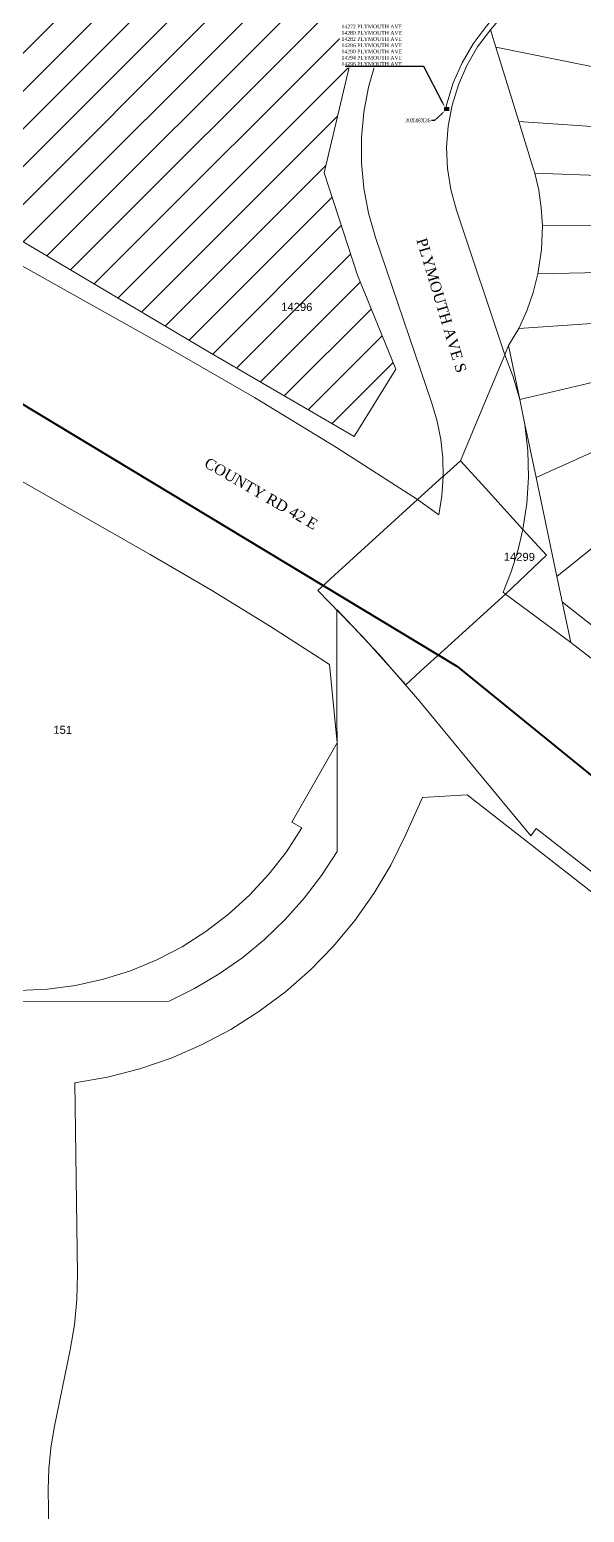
# Model space of a CAD drawing. Header units: feet. Extents: x 2808417 to 2820762, y 948624 to 970780.
# Drawn here: x 2813275 to 2813795, y 962924 to 964313 of the extents above; entities that cross this region are included whole.
import ezdxf
from ezdxf import colors
from ezdxf.entities.mleader import LeaderData, LeaderLine
from ezdxf.enums import TextEntityAlignment as Align
from ezdxf.lldxf.tags import DXFTag
from ezdxf.math import Vec2, Vec3

# ---------------------------------------------------------------- set-up
doc = ezdxf.new("R2010")
doc.units = ezdxf.units.FT
doc.header["$LTSCALE"] = 0.015
doc.header["$MEASUREMENT"] = 0
doc.linetypes.add('DASHED', pattern=[5, 3, -2])
for name, color, linetype in [('144A', 112, '144A'), ('Dakota County Addresses', 7, 'Continuous'), ('Dakota County Parcels', 7, 'Continuous'), ('DETAIL', 7, 'Continuous'), ('DROP BURIED', 7, 'DASHED'), ('NOTES', 7, 'Continuous'), ('STREET NAME', 7, 'Continuous'), ('TELEPHONE STRUCT-PROP', 6, 'Continuous')]:
    doc.layers.add(name, color=color, linetype=linetype)
doc.layers.add('RUNNING LINE (UNDERGROUND)', color=10, linetype='Continuous', lineweight=40)
doc.layers.add('WORK BOUNDARY', color=110, linetype='Continuous', lineweight=40)
doc.styles.add('Dimensions 100', font='arial.ttf')
doc.styles.add('Line', font='txt.shx', dxfattribs={"height": 3})
doc.styles.get("Standard").update_dxf_attribs({"font": 'times.ttf'})
doc.styles.add('Utilities', font='arial.ttf', dxfattribs={"height": 2.5})
tags = doc.linetypes.add('144A', pattern='A,80,-5,["144A",Line,S=1.5,R=0,X=0,Y=-1.5],-24', length=109).pattern_tags.tags
tags[6] = DXFTag(74, 10)

# ---------------------------------------------------------------- blocks, each defined once
blk = doc.blocks.new('ACMAP_ANN_TEMPLATE_Dakota County Addresses')
at = {"layer": 'Dakota County Addresses', "style": 'Dimensions 100'}
blk.add_attdef('DakotaCountyAddress', text='', height=50, dxfattribs=at).set_placement((0, 0), align=Align.CENTER)
blk = doc.blocks.new('NEW HH')
at = {"ltscale": 40, "true_color": 0xffffff}
h = blk.add_hatch(color=7, dxfattribs=at)
h.dxf.hatch_style = 1
h.paths.add_polyline_path([(-0.061, -0.031, 0.414214), (-0.046, -0.046), (0.046, -0.046, 0.414214), (0.061, -0.031), (0.061, 0.031, 0.414214), (0.046, 0.046), (-0.046, 0.046, 0.414214), (-0.061, 0.031)])
at = {"layer": 'RUNNING LINE (UNDERGROUND)', "color": 6, "lineweight": 0, "const_width": 0.005, "flags": 128}
blk.add_lwpolyline([(-0.061, 0.031), (-0.061, -0.031, 0.414214), (-0.046, -0.046), (0.046, -0.046, 0.414214), (0.061, -0.031), (0.061, 0.031, 0.414214), (0.046, 0.046), (-0.046, 0.046, 0.414214)], format="xyb", close=True, dxfattribs=at)
at = {"layer": 'TELEPHONE STRUCT-PROP', "color": 18, "true_color": 0x000000, "style": 'Utilities'}
blk.add_text('HH', height=0.05, dxfattribs=at).set_placement((0, 0), align=Align.MIDDLE_CENTER)

msp = doc.modelspace()

# ---------------------------------------------------------------- linework, layer by layer
at = {"layer": '144A', "lineweight": 5, "ltscale": 50, "flags": 128}
msp.add_lwpolyline([(2813664.8, 964238.5), (2813665.7, 964243.2), (2813671.8, 964262.8), (2813680, 964281.6), (2813690.3, 964299.3), (2813702.5, 964315.6), (2813747, 964368.5), (2813787.8, 964417.2), (2813859.3, 964502.1), (2813881.1, 964563.1), (2813885.7, 964582.5), (2813888.2, 964602.2), (2813888.5, 964622.1), (2813886.7, 964641.9), (2813882.7, 964661.4), (2813876.5, 964680.3), (2813868.4, 964698.4), (2813858.3, 964715.7), (2813809.5, 964789.3), (2813798.9, 964807.3), (2813790.3, 964826.6), (2813783.9, 964846.7), (2813779.8, 964867.4), (2813778, 964888.4), (2813778.5, 964909.4), (2813781.4, 964930.3), (2813786.6, 964950.8), (2813797.7, 964980.5), (2813815, 965007), (2813828.5, 965023.2), (2813843.7, 965037.9), (2813861.3, 965051.4), (2813880.4, 965062.8), (2813900.7, 965071.8), (2813921.9, 965078.5), (2813943.6, 965082.6), (2813996.1, 965089.3), (2814018.5, 965093.4), (2814040.2, 965100), (2814061.1, 965108.9), (2814080.8, 965120.1), (2814099.3, 965133.4), (2814111.4, 965144.1), (2814122.9, 965155.9), (2814185, 965225.2), (2814219, 965263.1)], dxfattribs=at)
at = {"layer": 'Dakota County Parcels', "lineweight": 5}
for p, q in [((2813706.5, 964312.5), (2813750.8, 964365.3)), ((2813706.5, 964312.5), (2813711.5, 964296.3)), ((2812904.2, 964294.8), (2813407.6, 964013.2)), ((2813711.5, 964296.3), (2813902.4, 964257.5)), ((2813711.5, 964296.3), (2813733.1, 964226.6)), ((2813733.1, 964226.6), (2813903.1, 964215)), ((2813733.1, 964226.6), (2813746.3, 964184)), ((2813746.3, 964184), (2813748, 964178.3)), ((2813748, 964178.3), (2813904.1, 964172.5)), ((2813674.7, 964143.7), (2813720.1, 964008)), ((2813755.2, 964129.4), (2813905.1, 964128.5)), ((2813598.9, 964118.1), (2813651.8, 963962.8)), ((2813751.1, 964084), (2813906, 964087.5)), ((2813733.2, 964032.9), (2813907, 964044.6)), ((2813733.2, 964032.9), (2813723.5, 964016.7)), ((2813041.9, 964017.7), (2813388, 963821)), ((2813720.1, 964008), (2813723.5, 964016.7)), ((2813734.1, 963966.2), (2813723.5, 964016.7)), ((2813734.1, 963966.2), (2813908.6, 964007.6)), ((2813738.9, 963942.7), (2813734.1, 963966.2)), ((2813749.4, 963893.2), (2813919.4, 963969.9)), ((2813741.9, 963928.4), (2813738.9, 963942.7)), ((2813768.9, 963800.4), (2813939.4, 963938.2)), ((2813741.9, 963928.4), (2813749.4, 963893.2)), ((2813662.3, 963894.1), (2813678.5, 963908.8)), ((2813638.3, 963872.6), (2813662.1, 963894)), ((2813662.1, 963894), (2813662.3, 963894.1)), ((2813749.4, 963893.2), (2813768.9, 963800.4)), ((2813658.2, 963858.3), (2813638.3, 963872.6)), ((2813737, 963844.5), (2813759, 963820.3)), ((2813759, 963820.3), (2813720.7, 963784)), ((2813768.9, 963800.4), (2813781.8, 963738.7)), ((2813718.4, 963785.7), (2813720.7, 963784)), ((2813781.8, 963738.7), (2813720.7, 963784)), ((2813562.7, 963769.5), (2813563, 963542.7)), ((2813840, 963724), (2813774, 963776.3)), ((2813826.5, 963703.9), (2813781.8, 963738.7)), ((2813563.1, 963644.5), (2813555.7, 963717.8)), ((2813640.3, 963683.2), (2813691.7, 963621.1)), ((2813520.5, 963570.2), (2813563.1, 963644.5)), ((2813691.7, 963621.1), (2813744.5, 963557.4)), ((2813642.9, 963593.4), (2813627, 963557.9)), ((2813684.8, 963595.9), (2813642.9, 963593.4)), ((2813684.8, 963595.9), (2814076.9, 963289.3)), ((2813520.5, 963570.2), (2813529.8, 963564.8)), ((2813744.5, 963557.4), (2813749.5, 963564.3)), ((2813749.5, 963564.3), (2814086.1, 963301.1)), ((2812905.6, 963401.9), (2813405.5, 963402.5)), ((2813319.8, 963146.8), (2813317.4, 963326.1)), ((2813298, 963002.9), (2813313, 963075.8)), ((2813292.9, 962907.5), (2813292.4, 962944.9))]:
    msp.add_line(p, q, dxfattribs=at)
for points in [[(2813645.2, 964364), (2813630.8, 964345.1), (2813618.2, 964324.9), (2813607.5, 964303.7), (2813598.9, 964281.5), (2813592.3, 964258.7), (2813587.9, 964235.3), (2813585.7, 964211.7), (2813585.7, 964187.9), (2813588, 964164.3), (2813592.4, 964140.9), (2813598.9, 964118.1)], [(2813706.5, 964312.5), (2813694.5, 964296.5), (2813684.5, 964279.3), (2813676.5, 964261.1), (2813670.6, 964242), (2813666.9, 964222.4), (2813665.5, 964202.6), (2813666.3, 964182.6), (2813669.4, 964163), (2813674.7, 964143.7)], [(2813755.2, 964129.4), (2813754.2, 964145.9), (2813751.8, 964162.2), (2813748, 964178.3)], [(2813751.1, 964084), (2813754.4, 964106.6), (2813755.2, 964129.4)], [(2813733.2, 964032.9), (2813740.6, 964049.4), (2813746.6, 964066.5), (2813751.1, 964084)], [(2813638.3, 963872.6), (2813562.4, 963921.2), (2813485.5, 963968), (2813407.6, 964013.2)], [(2813678.5, 963908.8), (2813696.4, 963951.7), (2813720.1, 964008)], [(2813734.1, 963966.2), (2813727.9, 963987.4), (2813720.1, 964008)], [(2813662.3, 963894.1), (2813662, 963911.6), (2813660.1, 963928.9), (2813656.7, 963946), (2813651.8, 963962.8)], [(2813737, 963844.5), (2813740.7, 963868.9), (2813742.3, 963893.5), (2813741.7, 963918.1), (2813738.9, 963942.7)], [(2813678.5, 963908.8), (2813701.8, 963883.1), (2813737, 963844.5)], [(2813658.2, 963858.3), (2813661.1, 963876.1), (2813662.3, 963894.1)], [(2813638.3, 963872.6), (2813560.6, 963801.7), (2813545, 963787.4)], [(2813718.4, 963785.7), (2813726, 963804.8), (2813732.2, 963824.4), (2813737, 963844.5)], [(2813555.7, 963717.8), (2813500.6, 963753.5), (2813444.7, 963787.9), (2813388, 963821)], [(2813627.2, 963698.9), (2813587, 963744), (2813545, 963787.4)], [(2813720.7, 963784), (2813663.3, 963731.8), (2813641.1, 963711.6), (2813627.2, 963698.9)], [(2813640.3, 963683.2), (2813602.3, 963727.2), (2813562.7, 963769.5)], [(2813265, 963412.5), (2813291.6, 963413.7), (2813318, 963417.2), (2813344, 963423), (2813369.4, 963431), (2813394, 963441.2), (2813417.7, 963453.4), (2813440.1, 963467.7), (2813461.3, 963483.9), (2813481, 963501.8), (2813499.1, 963521.4), (2813515.4, 963542.4), (2813529.8, 963564.8)], [(2813317.4, 963326.1), (2813348, 963331.4), (2813378.1, 963339.2), (2813407.5, 963349.2), (2813436, 963361.5), (2813463.5, 963376.1), (2813489.7, 963392.7), (2813514.6, 963411.3), (2813538, 963431.8), (2813559.6, 963454.1), (2813579.5, 963478), (2813597.4, 963503.4), (2813613.3, 963530), (2813627, 963557.9)], [(2813405.5, 963402.5), (2813429.5, 963414.3), (2813452.6, 963428), (2813474.5, 963443.3), (2813495.1, 963460.4), (2813514.4, 963478.9), (2813532.2, 963498.9), (2813548.4, 963520.2), (2813563, 963542.7)], [(2813313, 963075.8), (2813317, 963099.3), (2813319.3, 963123), (2813319.8, 963146.8)], [(2813298, 963002.9), (2813294.7, 962983.7), (2813292.9, 962964.3), (2813292.4, 962944.9)]]:
    msp.add_lwpolyline(points, dxfattribs=at)
at = {"layer": 'WORK BOUNDARY', "ltscale": 50, "flags": 128}
msp.add_lwpolyline([(2814803.9, 966406.1), (2814093.6, 965798.1), (2813919.9, 965646.3), (2813662.8, 965393.8), (2813320.4, 965088.8), (2812730.3, 964220.2), (2813083.5, 964073.3), (2813675.1, 963716.3), (2814058.4, 963404.6), (2814379.4, 963195.7), (2814811.2, 962994.8)], dxfattribs=at)

# ---------------------------------------------------------------- block references
at = {"lineweight": 5, "xscale": 40, "yscale": 40, "zscale": 40}
msp.add_blockref('NEW HH', (2813665.6, 964238.4), dxfattribs=at)
at = {"layer": 'Dakota County Addresses', "lineweight": 5, "xscale": 0.15, "yscale": 0.15, "zscale": 0.15, "rotation": 359.5015230000861}
for p, values in [((2813525.2, 964049.3), {'DakotaCountyAddress': '14296'}), ((2813733.6, 963815.1), {'DakotaCountyAddress': '14299'}), ((2813305.9, 963653), {'DakotaCountyAddress': '151'})]:
    msp.add_blockref('ACMAP_ANN_TEMPLATE_Dakota County Addresses', p, dxfattribs=at).add_auto_attribs(values)

# ---------------------------------------------------------------- texts
at = {"layer": 'STREET NAME', "lineweight": 5, "ltscale": 40, "char_height": 10, "attachment_point": 1}
for s, insert, rotation in [('PLYMOUTH AVE S', (2813646.7, 964118.6), 286.8089), ('COUNTY RD 42 E', (2813442.6, 963912.4), 329.946)]:
    msp.add_mtext(s, dxfattribs=dict(at, insert=insert, rotation=rotation))

# ---------------------------------------------------------------- next in the draw order: leaders
at = {"layer": 'DETAIL', "lineweight": 5, "ltscale": 5}
ml = msp.add_multileader_mtext('Standard', dxfattribs=at)
ml.set_content('30X48X36', color=256)
ml.set_leader_properties()
ml.build(insert=Vec2(0, 0))
ml.multileader.update_dxf_attribs({"has_text_frame": 1, "text_left_attachment_type": 2, "text_right_attachment_type": 2, "dogleg_length": 3})
ctx = ml.context
ctx.base_point, ctx.char_height, ctx.landing_gap_size, ctx.plane_origin = Vec3(2813625.8, 964227.7), 3.5, 1.5, Vec3(2813677.7, 964280)
ctx.left_attachment, ctx.right_attachment, ctx.text_align_type = 2, 2, 1
notes = []
notes.append((ctx, [(0, (1, 1, 0), (2813654.3, 964227.7), (-1, 0), 3, [(0, [(2813663.8, 964236.6)], 0, [])])]))
ctx.mtext.insert, ctx.mtext.alignment, ctx.mtext.flow_direction = Vec3(2813638.6, 964229.5), 2, 5
ctx.mtext.has_bg_fill, ctx.mtext.bg_color, ctx.mtext.bg_scale_factor, ctx.mtext.bg_transparency, ctx.mtext.use_window_bg_color = 1, -1027028792, 1.5, 0, 1
for ctx, leaders in notes:
    for number, flags, end, landing, length, lines in leaders:
        leader = LeaderData()
        leader.index, (leader.has_last_leader_line, leader.has_dogleg_vector, leader.attachment_direction) = number, flags
        leader.last_leader_point, leader.dogleg_vector, leader.dogleg_length = Vec3(end), Vec3(landing), length
        for number, points, colour, breaks in lines:
            line = LeaderLine()
            line.index, line.vertices, line.color, line.breaks = number, Vec3.list(points), colors.encode_raw_color(colour), breaks
            leader.lines.append(line)
        ctx.leaders.append(leader)

# ---------------------------------------------------------------- next in the draw order: hatches: boundary and pattern name
at = {"layer": 'DROP BURIED', "ltscale": 100}
h = msp.add_hatch(dxfattribs=at)
h.set_pattern_fill('ANSI31', color=5, scale=200)
h.paths.add_polyline_path([(2813736.3, 964603), (2813614.8, 964366.5), (2813582.9, 964314.3), (2813550.9, 964178.6), (2813581.9, 964082.7), (2813617.8, 963994.8), (2813578.9, 963931.6), (2813441.5, 964011.6), (2812952.9, 964301.3), (2813197.2, 964687.6), (2813341.7, 964825.2)])

# ---------------------------------------------------------------- next in the draw order: linework, layer by layer
at = {"layer": 'NOTES', "color": 5, "lineweight": 5, "ltscale": 1.5, "flags": 128}
msp.add_lwpolyline([(2813736.3, 964603), (2813614.8, 964366.5), (2813582.9, 964314.3), (2813550.9, 964178.6), (2813581.9, 964082.7), (2813617.8, 963994.8), (2813578.9, 963931.6), (2813441.5, 964011.6), (2812952.9, 964301.3), (2813197.2, 964687.6), (2813341.7, 964825.2)], close=True, dxfattribs=at)

# ---------------------------------------------------------------- next in the draw order: leaders
at = {"layer": 'DETAIL', "lineweight": 5, "ltscale": 5}
ml = msp.add_multileader_mtext('Standard', dxfattribs=at)
ml.set_content("100' LOOP\\PPON14318PAS, 1-24 RESERVED\\P14240 PLYMOUTH AVE\\P14244 PLYMOUTH AVE\\P14246 PLYMOUTH AVE\\P14248 PLYMOUTH AVE\\P14250 PLYMOUTH AVE\\P14252 PLYMOUTH AVE\\P14256 PLYMOUTH AVE\\P14260 PLYMOUTH AVE\\P14262 PLYMOUTH AVE\\P14266 PLYMOUTH AVE\\P14270 PLYMOUTH AVE\\P14272 PLYMOUTH AVE\\P14280 PLYMOUTH AVE\\P14282 PLYMOUTH AVE\\P14286 PLYMOUTH AVE\\P14290 PLYMOUTH AVE\\P14294 PLYMOUTH AVE\\P14296 PLYMOUTH AVE", color=256)
ml.set_leader_properties()
ml.build(insert=Vec2(0, 0))
ml.multileader.update_dxf_attribs({"text_left_attachment_type": 5, "text_right_attachment_type": 5, "dogleg_length": 3})
ctx = ml.context
ctx.base_point, ctx.char_height, ctx.landing_gap_size, ctx.plane_origin = Vec3(2813565.6, 964278.2), 3.5, 1.5, Vec3(2813677.2, 964255.5)
ctx.left_attachment, ctx.right_attachment = 5, 5
notes = []
notes.append((ctx, [(0, (1, 1, 0), (2813644.1, 964278.2), (-1, 0), 3, [(0, [(2813663.8, 964240.3)], 0, [])])]))
ctx.mtext.insert, ctx.mtext.flow_direction = Vec3(2813567.1, 964393.2), 5
ctx.mtext.has_bg_fill, ctx.mtext.bg_color, ctx.mtext.bg_scale_factor, ctx.mtext.bg_transparency, ctx.mtext.use_window_bg_color = 1, -1027028792, 1.5, 0, 1
for ctx, leaders in notes:
    for number, flags, end, landing, length, lines in leaders:
        leader = LeaderData()
        leader.index, (leader.has_last_leader_line, leader.has_dogleg_vector, leader.attachment_direction) = number, flags
        leader.last_leader_point, leader.dogleg_vector, leader.dogleg_length = Vec3(end), Vec3(landing), length
        for number, points, colour, breaks in lines:
            line = LeaderLine()
            line.index, line.vertices, line.color, line.breaks = number, Vec3.list(points), colors.encode_raw_color(colour), breaks
            leader.lines.append(line)
        ctx.leaders.append(leader)

doc.saveas('drawing.dxf')
